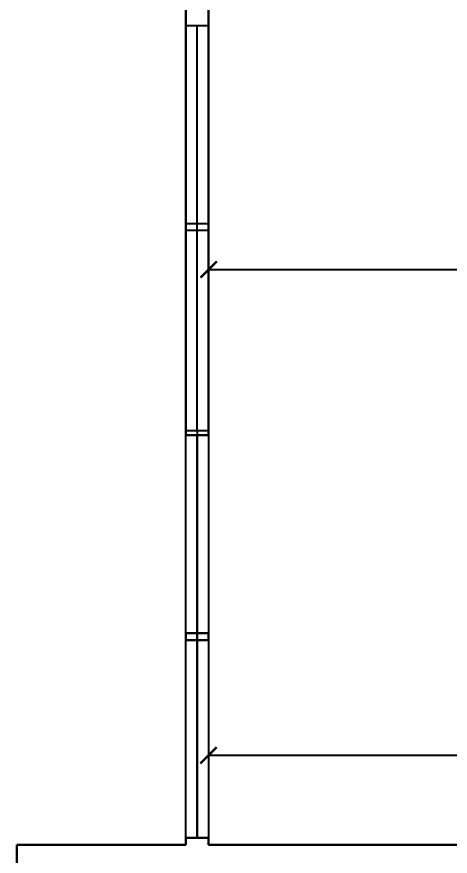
# Model space of a CAD drawing. Header units: metres. Extents: x 244.4 to 340.3, y -4.1 to 64.3.
# Drawn here: x 325.46 to 328.33, y 44.33 to 49.89 of the extents above; entities that cross this region are included whole.
import ezdxf

# ---------------------------------------------------------------- set-up
doc = ezdxf.new("R2010")
doc.units = ezdxf.units.M
doc.layers.get('Defpoints').update_dxf_attribs({"lineweight": 0})
doc.layers.add('Edges', color=7, linetype='Continuous')
doc.layers.add('SectionCutEdges', color=6, linetype='Continuous', lineweight=30)
doc.styles.add('TEXTS', font='swissl.ttf')
doc.dimstyles.new('Copy of DIMTEXT', dxfattribs={"dimscale": 0.3, "dimtxt": 0.22, "dimasz": 0.18, "dimexe": 0.05, "dimexo": 0.05, "dimgap": 0.05, "dimtad": 0, "dimzin": 1, "dimdsep": 46, "dimtxsty": 'TEXTS', "dimblk": 'ARCHTICK', "dimcen": 0.1, "dimclrd": 256, "dimclre": 6, "dimclrt": 7, "dimadec": 0, "dimazin": 0, "dimtfac": 0.15, "dimtix": 1, "dimtofl": 0, "dimtmove": 1, "dimatfit": 3, "dimldrblk": 'OPEN', "dimfxl": 0, "dimtolj": 1, "dimtzin": 0, "dimarcsym": 0})

# ---------------------------------------------------------------- blocks, each defined once
blk = doc.blocks.new('_ArchTick')
at = {"color": 0, "linetype": 'ByBlock', "const_width": 0.15}
blk.add_lwpolyline([(-0.5, -0.5), (0.5, 0.5)], dxfattribs=at)
blk = doc.blocks.new('*D143')
at = {"layer": 'Defpoints', "color": 0, "transparency": 16777216}
for p in [(331.2339, 48.2134), (326.7339, 48.0033), (331.2339, 48.0033)]:
    blk.add_point(p, dxfattribs=at)
at = {"layer": 'Edges', "color": 6, "lineweight": -2, "transparency": 16777216}
for p, q in [((326.7339, 48.0333), (326.7339, 48.2434)), ((331.2339, 48.0333), (331.2339, 48.2434))]:
    blk.add_line(p, q, dxfattribs=at)
at = {"layer": 'Edges', "lineweight": -2, "transparency": 16777216}
for p, q in [((326.7339, 48.2134), (328.6208, 48.2134)), ((331.2339, 48.2134), (329.3469, 48.2134))]:
    blk.add_line(p, q, dxfattribs=at)
at = {"layer": 'Edges', "lineweight": -2, "transparency": 16777216, "xscale": 0.108, "yscale": 0.108, "zscale": 0.108, "rotation": 180}
blk.add_blockref('_ArchTick', (326.7339, 48.2134), dxfattribs=at)
at = {"layer": 'Edges', "lineweight": -2, "transparency": 16777216, "xscale": 0.108, "yscale": 0.108, "zscale": 0.108}
blk.add_blockref('_ArchTick', (331.2339, 48.2134), dxfattribs=at)
at = {"layer": 'Edges', "color": 7, "transparency": 16777216, "insert": (328.9839, 48.3113), "char_height": 0.132, "attachment_point": 5, "style": 'TEXTS', "bg_fill": 3, "box_fill_scale": 1.1, "bg_fill_color": 256, "bg_fill_true_color": 13158600, "bg_fill_transparency": 0}
blk.add_mtext('\\A1;4.50 m', dxfattribs=at)
at = {"layer": 'Edges', "color": 7, "transparency": 16777216, "insert": (328.9839, 48.0985), "char_height": 0.132, "attachment_point": 5, "style": 'TEXTS', "bg_fill": 3, "box_fill_scale": 1.1, "bg_fill_color": 256, "bg_fill_true_color": 13158600, "bg_fill_transparency": 0}
blk.add_mtext('\\A1;[14\'-9{\\H0.15x;\\S1/4;}" ft]', dxfattribs=at)
blk = doc.blocks.new('_Open')
at = {"color": 0, "linetype": 'ByBlock', "lineweight": -2}
for p, q in [((-1, 0.167), (0, 0)), ((-1, -0.167), (0, 0)), ((0, 0), (-1, 0))]:
    blk.add_line(p, q, dxfattribs=at)
blk = doc.blocks.new('*D165')
at = {"layer": 'Defpoints', "color": 0, "transparency": 16777216}
for p in [(326.7339, 45.1066), (336.2339, 45.1066), (336.2339, 44.9988)]:
    blk.add_point(p, dxfattribs=at)
at = {"layer": 'Edges', "color": 6, "lineweight": -2, "transparency": 16777216}
for p, q in [((326.7339, 45.0766), (326.7339, 44.9688)), ((336.2339, 45.0766), (336.2339, 44.9688))]:
    blk.add_line(p, q, dxfattribs=at)
at = {"layer": 'Edges', "lineweight": -2, "transparency": 16777216}
for p, q in [((326.7339, 44.9988), (331.1276, 44.9988)), ((336.2339, 44.9988), (331.8401, 44.9988))]:
    blk.add_line(p, q, dxfattribs=at)
at = {"layer": 'Edges', "lineweight": -2, "transparency": 16777216, "xscale": 0.108, "yscale": 0.108, "zscale": 0.108, "rotation": 180}
blk.add_blockref('_ArchTick', (326.7339, 44.9988), dxfattribs=at)
at = {"layer": 'Edges', "lineweight": -2, "transparency": 16777216, "xscale": 0.108, "yscale": 0.108, "zscale": 0.108}
blk.add_blockref('_ArchTick', (336.2339, 44.9988), dxfattribs=at)
at = {"layer": 'Edges', "color": 7, "transparency": 16777216, "insert": (331.4839, 45.0966), "char_height": 0.132, "attachment_point": 5, "style": 'TEXTS', "bg_fill": 3, "box_fill_scale": 1.1, "bg_fill_color": 256, "bg_fill_true_color": 13158600, "bg_fill_transparency": 0}
blk.add_mtext('\\A1;9.50 m', dxfattribs=at)
at = {"layer": 'Edges', "color": 7, "transparency": 16777216, "insert": (331.4839, 44.8838), "char_height": 0.132, "attachment_point": 5, "style": 'TEXTS', "bg_fill": 3, "box_fill_scale": 1.1, "bg_fill_color": 256, "bg_fill_true_color": 13158600, "bg_fill_transparency": 0}
blk.add_mtext('\\A1;[31\'-2" ft]', dxfattribs=at)

msp = doc.modelspace()

# ---------------------------------------------------------------- linework, layer by layer
for p, q in [((326.5839, 49.8287), (326.7339, 49.8287)), ((326.6589, 47.1482), (326.6589, 49.8287)), ((326.5839, 48.5187), (326.7339, 48.5187)), ((326.5839, 48.473), (326.7339, 48.473)), ((326.5839, 47.1482), (326.7339, 47.1482)), ((326.5839, 45.8073), (326.5839, 47.1173)), ((326.6589, 47.1482), (326.6589, 47.1173)), ((326.7339, 47.1173), (326.7339, 45.8073)), ((326.5839, 44.4516), (326.5839, 45.7616)), ((326.7339, 45.7616), (326.7339, 44.4516))]:
    msp.add_line(p, q)
at = {"layer": 'SectionCutEdges'}
for p, q in [((326.7339, 48.473), (326.7339, 50.7358)), ((326.5839, 47.1173), (326.5839, 50.5858)), ((326.7339, 48.473), (326.7339, 47.1482)), ((326.5839, 47.1173), (326.7339, 47.1173)), ((326.6589, 44.4516), (326.6589, 47.1173)), ((326.7339, 47.1173), (326.7339, 47.1482)), ((326.5839, 45.7616), (326.5839, 45.8073)), ((326.5839, 45.8073), (326.7339, 45.8073)), ((326.7339, 45.7616), (326.7339, 45.8073)), ((326.5839, 45.7616), (326.7339, 45.7616)), ((326.5839, 44.4058), (326.5839, 44.4516)), ((326.5839, 44.4516), (326.7339, 44.4516)), ((326.7339, 44.4058), (326.7339, 44.4516)), ((325.4639, 42.5058), (325.4639, 44.4058)), ((326.5839, 44.4058), (325.4639, 44.4058)), ((332.7339, 44.4058), (326.7339, 44.4058))]:
    msp.add_line(p, q, dxfattribs=at)

# ---------------------------------------------------------------- next in the draw order: dimensions: what is measured, and where the dimension line sits
at = {"layer": 'Edges'}
for base, p1, p2, picture, middle in [((331.2339, 48.2134), (326.7339, 48.0033), (331.2339, 48.0033), '*D143', (328.9839, 48.2134)), ((336.2339, 44.9988), (326.7339, 45.1066), (336.2339, 45.1066), '*D165', (331.4839, 44.9988))]:
    dim = msp.add_linear_dim(base=base, p1=p1, p2=p2, dimstyle='Copy of DIMTEXT', override={"dimscale": 0.6, "dimpost": ' m\\X', "dimfxl": 0.9, "dimfxlon": 1, "dimtfill": 1}, dxfattribs=at)
    dim.commit()
    dim.dimension.update_dxf_attribs({"geometry": picture, "text_midpoint": middle})

doc.saveas('drawing.dxf')
